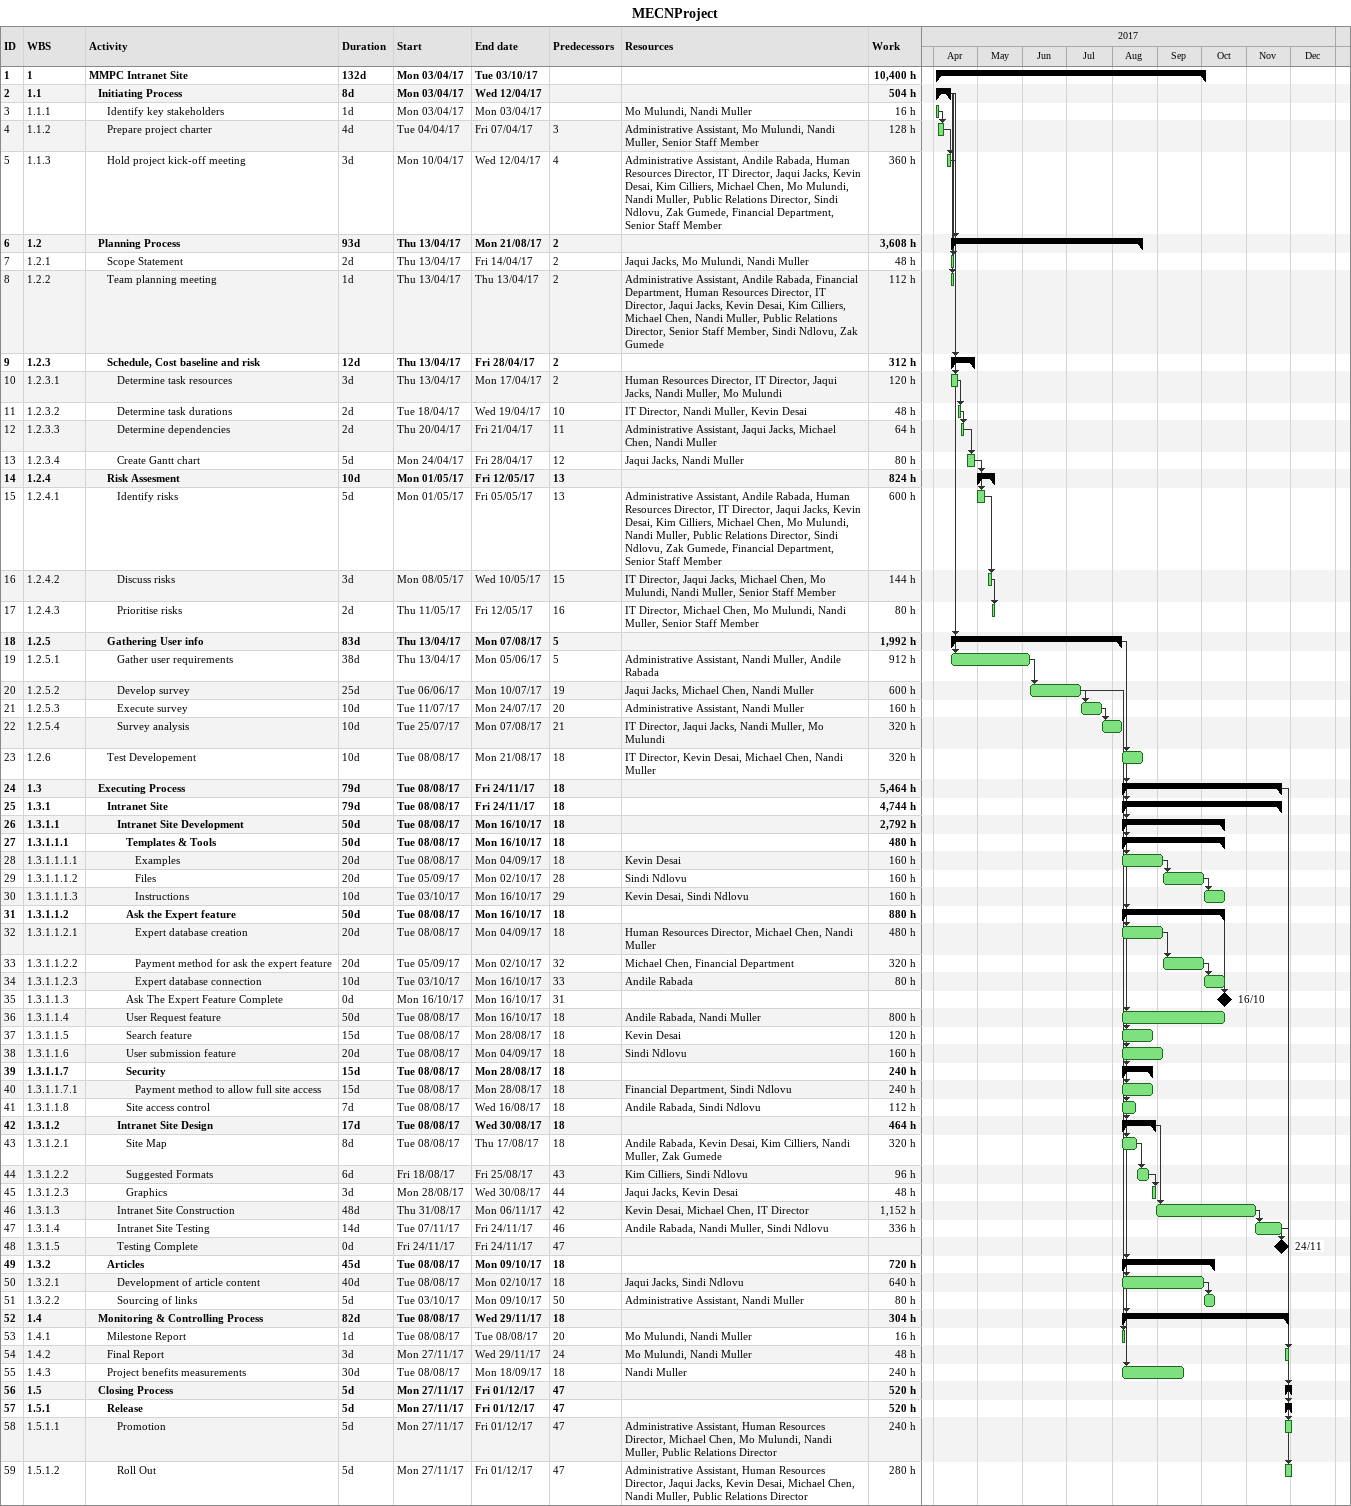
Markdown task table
MECNProject

| ID | WBS | Task | Duration | Start | Finish | Predecessors | Resources | Work (h) |
|---|---|---|---|---|---|---|---|---|
| 1 | 1 | **MMPC Intranet Site** | 132d | 2017-04-03 | 2017-10-03 |  |  | 10400 |
| 2 | 1.1 | **Initiating Process** | 8d | 2017-04-03 | 2017-04-12 |  |  | 504 |
| 3 | 1.1.1 | Identify key stakeholders | 1d | 2017-04-03 | 2017-04-03 |  | Mo Mulundi, Nandi Muller | 16 |
| 4 | 1.1.2 | Prepare project charter | 4d | 2017-04-04 | 2017-04-07 | 3 | Administrative Assistant, Mo Mulundi, Nandi Muller, Senior Staff Member | 128 |
| 5 | 1.1.3 | Hold project kick-off meeting | 3d | 2017-04-10 | 2017-04-12 | 4 | Administrative Assistant, Andile Rabada, Human Resources Director, IT Director, Jaqui Jacks, Kevin Desai, Kim Cilliers, Michael Chen, Mo Mulundi, Nandi Muller, Public Relations Director, Sindi Ndlovu, Zak Gumede, Financial Department, Senior Staff Member | 360 |
| 6 | 1.2 | **Planning Process** | 93d | 2017-04-13 | 2017-08-21 | 2 |  | 3608 |
| 7 | 1.2.1 | Scope Statement | 2d | 2017-04-13 | 2017-04-14 | 2 | Jaqui Jacks, Mo Mulundi, Nandi Muller | 48 |
| 8 | 1.2.2 | Team planning meeting | 1d | 2017-04-13 | 2017-04-13 | 2 | Administrative Assistant, Andile Rabada, Financial Department, Human Resources Director, IT Director, Jaqui Jacks, Kevin Desai, Kim Cilliers, Michael Chen, Nandi Muller, Public Relations Director, Senior Staff Member, Sindi Ndlovu, Zak Gumede | 112 |
| 9 | 1.2.3 | **Schedule, Cost baseline and risk** | 12d | 2017-04-13 | 2017-04-28 | 2 |  | 312 |
| 10 | 1.2.3.1 | Determine task resources | 3d | 2017-04-13 | 2017-04-17 | 2 | Human Resources Director, IT Director, Jaqui Jacks, Nandi Muller, Mo Mulundi | 120 |
| 11 | 1.2.3.2 | Determine task durations | 2d | 2017-04-18 | 2017-04-19 | 10 | IT Director, Nandi Muller, Kevin Desai | 48 |
| 12 | 1.2.3.3 | Determine dependencies | 2d | 2017-04-20 | 2017-04-21 | 11 | Administrative Assistant, Jaqui Jacks, Michael Chen, Nandi Muller | 64 |
| 13 | 1.2.3.4 | Create Gantt chart | 5d | 2017-04-24 | 2017-04-28 | 12 | Jaqui Jacks, Nandi Muller | 80 |
| 14 | 1.2.4 | **Risk Assesment** | 10d | 2017-05-01 | 2017-05-12 | 13 |  | 824 |
| 15 | 1.2.4.1 | Identify risks | 5d | 2017-05-01 | 2017-05-05 | 13 | Administrative Assistant, Andile Rabada, Human Resources Director, IT Director, Jaqui Jacks, Kevin Desai, Kim Cilliers, Michael Chen, Mo Mulundi, Nandi Muller, Public Relations Director, Sindi Ndlovu, Zak Gumede, Financial Department, Senior Staff Member | 600 |
| 16 | 1.2.4.2 | Discuss risks | 3d | 2017-05-08 | 2017-05-10 | 15 | IT Director, Jaqui Jacks, Michael Chen, Mo Mulundi, Nandi Muller, Senior Staff Member | 144 |
| 17 | 1.2.4.3 | Prioritise risks | 2d | 2017-05-11 | 2017-05-12 | 16 | IT Director, Michael Chen, Mo Mulundi, Nandi Muller, Senior Staff Member | 80 |
| 18 | 1.2.5 | **Gathering User info** | 83d | 2017-04-13 | 2017-08-07 | 5 |  | 1992 |
| 19 | 1.2.5.1 | Gather user requirements | 38d | 2017-04-13 | 2017-06-05 | 5 | Administrative Assistant, Nandi Muller, Andile Rabada | 912 |
| 20 | 1.2.5.2 | Develop survey | 25d | 2017-06-06 | 2017-07-10 | 19 | Jaqui Jacks, Michael Chen, Nandi Muller | 600 |
| 21 | 1.2.5.3 | Execute survey | 10d | 2017-07-11 | 2017-07-24 | 20 | Administrative Assistant, Nandi Muller | 160 |
| 22 | 1.2.5.4 | Survey analysis | 10d | 2017-07-25 | 2017-08-07 | 21 | IT Director, Jaqui Jacks, Nandi Muller, Mo Mulundi | 320 |
| 23 | 1.2.6 | Test Developement | 10d | 2017-08-08 | 2017-08-21 | 18 | IT Director, Kevin Desai, Michael Chen, Nandi Muller | 320 |
| 24 | 1.3 | **Executing Process** | 79d | 2017-08-08 | 2017-11-24 | 18 |  | 5464 |
| 25 | 1.3.1 | **Intranet Site** | 79d | 2017-08-08 | 2017-11-24 | 18 |  | 4744 |
| 26 | 1.3.1.1 | **Intranet Site Development** | 50d | 2017-08-08 | 2017-10-16 | 18 |  | 2792 |
| 27 | 1.3.1.1.1 | **Templates & Tools** | 50d | 2017-08-08 | 2017-10-16 | 18 |  | 480 |
| 28 | 1.3.1.1.1.1 | Examples | 20d | 2017-08-08 | 2017-09-04 | 18 | Kevin Desai | 160 |
| 29 | 1.3.1.1.1.2 | Files | 20d | 2017-09-05 | 2017-10-02 | 28 | Sindi Ndlovu | 160 |
| 30 | 1.3.1.1.1.3 | Instructions | 10d | 2017-10-03 | 2017-10-16 | 29 | Kevin Desai, Sindi Ndlovu | 160 |
| 31 | 1.3.1.1.2 | **Ask the Expert feature** | 50d | 2017-08-08 | 2017-10-16 | 18 |  | 880 |
| 32 | 1.3.1.1.2.1 | Expert database creation | 20d | 2017-08-08 | 2017-09-04 | 18 | Human Resources Director, Michael Chen, Nandi Muller | 480 |
| 33 | 1.3.1.1.2.2 | Payment method for ask the expert feature | 20d | 2017-09-05 | 2017-10-02 | 32 | Michael Chen, Financial Department | 320 |
| 34 | 1.3.1.1.2.3 | Expert database connection | 10d | 2017-10-03 | 2017-10-16 | 33 | Andile Rabada | 80 |
| 35 | 1.3.1.1.3 | Ask The Expert Feature Complete | 0d | 2017-10-16 | 2017-10-16 | 31 |  |  |
| 36 | 1.3.1.1.4 | User Request feature | 50d | 2017-08-08 | 2017-10-16 | 18 | Andile Rabada, Nandi Muller | 800 |
| 37 | 1.3.1.1.5 | Search feature | 15d | 2017-08-08 | 2017-08-28 | 18 | Kevin Desai | 120 |
| 38 | 1.3.1.1.6 | User submission feature | 20d | 2017-08-08 | 2017-09-04 | 18 | Sindi Ndlovu | 160 |
| 39 | 1.3.1.1.7 | **Security** | 15d | 2017-08-08 | 2017-08-28 | 18 |  | 240 |
| 40 | 1.3.1.1.7.1 | Payment method to allow full site access | 15d | 2017-08-08 | 2017-08-28 | 18 | Financial Department, Sindi Ndlovu | 240 |
| 41 | 1.3.1.1.8 | Site access control | 7d | 2017-08-08 | 2017-08-16 | 18 | Andile Rabada, Sindi Ndlovu | 112 |
| 42 | 1.3.1.2 | **Intranet Site Design** | 17d | 2017-08-08 | 2017-08-30 | 18 |  | 464 |
| 43 | 1.3.1.2.1 | Site Map | 8d | 2017-08-08 | 2017-08-17 | 18 | Andile Rabada, Kevin Desai, Kim Cilliers, Nandi Muller, Zak Gumede | 320 |
| 44 | 1.3.1.2.2 | Suggested Formats | 6d | 2017-08-18 | 2017-08-25 | 43 | Kim Cilliers, Sindi Ndlovu | 96 |
| 45 | 1.3.1.2.3 | Graphics | 3d | 2017-08-28 | 2017-08-30 | 44 | Jaqui Jacks, Kevin Desai | 48 |
| 46 | 1.3.1.3 | Intranet Site Construction | 48d | 2017-08-31 | 2017-11-06 | 42 | Kevin Desai, Michael Chen, IT Director | 1152 |
| 47 | 1.3.1.4 | Intranet Site Testing | 14d | 2017-11-07 | 2017-11-24 | 46 | Andile Rabada, Nandi Muller, Sindi Ndlovu | 336 |
| 48 | 1.3.1.5 | Testing Complete | 0d | 2017-11-24 | 2017-11-24 | 47 |  |  |
| 49 | 1.3.2 | **Articles** | 45d | 2017-08-08 | 2017-10-09 | 18 |  | 720 |
| 50 | 1.3.2.1 | Development of article content | 40d | 2017-08-08 | 2017-10-02 | 18 | Jaqui Jacks, Sindi Ndlovu | 640 |
| 51 | 1.3.2.2 | Sourcing of links | 5d | 2017-10-03 | 2017-10-09 | 50 | Administrative Assistant, Nandi Muller | 80 |
| 52 | 1.4 | **Monitoring & Controlling Process** | 82d | 2017-08-08 | 2017-11-29 | 18 |  | 304 |
| 53 | 1.4.1 | Milestone Report | 1d | 2017-08-08 | 2017-08-08 | 20 | Mo Mulundi, Nandi Muller | 16 |
| 54 | 1.4.2 | Final Report | 3d | 2017-11-27 | 2017-11-29 | 24 | Mo Mulundi, Nandi Muller | 48 |
| 55 | 1.4.3 | Project benefits measurements | 30d | 2017-08-08 | 2017-09-18 | 18 | Nandi Muller | 240 |
| 56 | 1.5 | **Closing Process** | 5d | 2017-11-27 | 2017-12-01 | 47 |  | 520 |
| 57 | 1.5.1 | **Release** | 5d | 2017-11-27 | 2017-12-01 | 47 |  | 520 |
| 58 | 1.5.1.1 | Promotion | 5d | 2017-11-27 | 2017-12-01 | 47 | Administrative Assistant, Human Resources Director, Michael Chen, Mo Mulundi, Nandi Muller, Public Relations Director | 240 |
| 59 | 1.5.1.2 | Roll Out | 5d | 2017-11-27 | 2017-12-01 | 47 | Administrative Assistant, Human Resources Director, Jaqui Jacks, Kevin Desai, Michael Chen, Nandi Muller, Public Relations Director | 280 |
